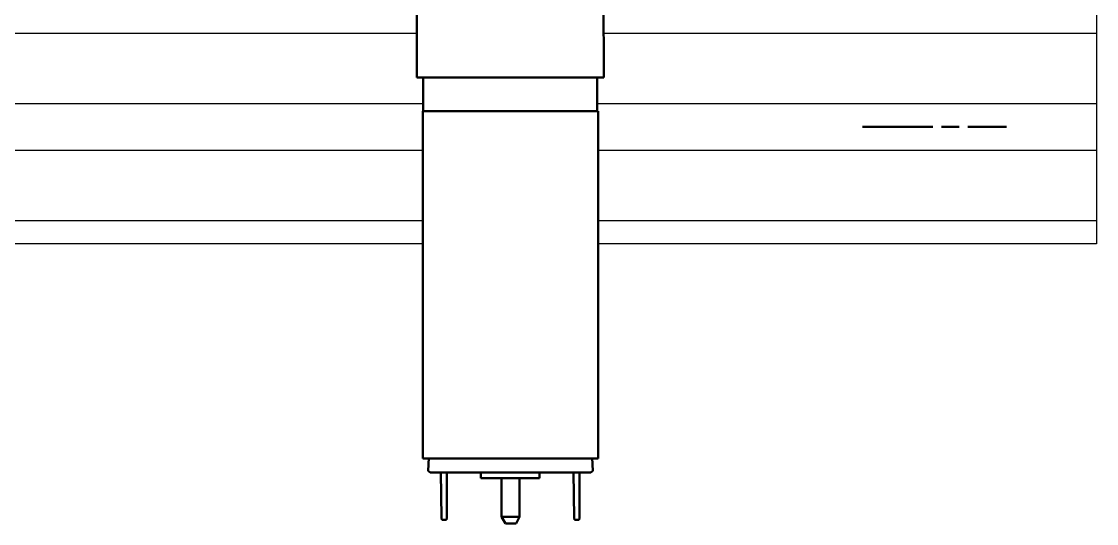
# Model space of a CAD drawing. Header units: millimetres. Extents: x 1269 to 5832, y 527 to 3540.
# Drawn here: x 2120.6 to 2304.5, y 2320.7 to 2406.6 of the extents above; entities that cross this region are included whole.
import ezdxf

# ---------------------------------------------------------------- set-up
doc = ezdxf.new("R2010")
doc.units = ezdxf.units.MM
doc.linetypes.add('AM_ISO08W050', pattern=[18, 12, -1.5, 3, -1.5])
doc.linetypes.add('phl_thick', pattern=[0])
doc.layers.add('AM_5', color=7, linetype='Continuous', lineweight=50)
doc.layers.add('AM_7', color=7, linetype='AM_ISO08W050', lineweight=50)
doc.layers.add('projection', color=7, linetype='Continuous')

msp = doc.modelspace()

# ---------------------------------------------------------------- linework, layer by layer
for p, q in [((2304.531, 2408.553), (2304.531, 2368.553)), ((2093.75, 2404.553), (2188.29, 2404.553)), ((2220.23, 2404.553), (2304.531, 2404.553)), ((2189.283, 2368.553), (2039.482, 2368.553)), ((2304.531, 2368.553), (2219.287, 2368.553))]:
    msp.add_line(p, q)
at = {"layer": 'AM_5'}
for p, q in [((2188.29, 2397.011, 1.346), (2188.29, 2439.716, 1.346)), ((2220.047, 2439.716, 1.346), (2220.27, 2397.011, 1.346)), ((2220.27, 2397.011, 1.346), (2188.29, 2397.011, 1.346)), ((2219.122, 2397.011, 1.346), (2189.338, 2397.011, 1.346)), ((2189.338, 2397.011, 1.346), (2189.338, 2391.205, 1.346)), ((2219.138, 2391.205, 1.346), (2219.138, 2397.011, 1.346)), ((2189.283, 2331.841, 1.346), (2189.283, 2391.218, 1.346)), ((2189.283, 2391.218, 1.346), (2189.338, 2391.205, 1.346)), ((2189.338, 2391.205, 1.346), (2219.138, 2391.205, 1.346)), ((2219.138, 2391.205, 1.346), (2219.287, 2391.205, 1.346)), ((2219.287, 2391.205, 1.346), (2219.287, 2331.841, 1.346)), ((2219.287, 2331.841, 1.346), (2189.283, 2331.841, 1.346)), ((2190.311, 2331.92, 2.21), (2190.217, 2329.72, 2.297)), ((2218.353, 2329.72, 0.394), (2218.258, 2331.92, 0.482)), ((2190.217, 2329.72, 2.297), (2190.521, 2329.42, 2.34)), ((2190.521, 2329.42, 2.34), (2218.049, 2329.42, 0.352)), ((2192.401, 2329.42, 4.249), (2192.5, 2321.72, 1.103)), ((2193.385, 2321.72, -1.6), (2193.385, 2329.409, -1.6)), ((2199.213, 2329.42, -9.53), (2199.213, 2328.455, -9.53)), ((2199.213, 2328.455, -9.53), (2199.213, 2328.455, -9.53)), ((2199.213, 2328.455, -9.53), (2209.232, 2328.455, -9.53)), ((2202.769, 2328.424, 1.346), (2202.769, 2321.837, 1.346)), ((2205.816, 2321.837, 1.346), (2205.816, 2328.458, 1.346)), ((2209.232, 2328.455, -9.53), (2209.232, 2329.425, -9.53)), ((2215.075, 2329.42, 1.083), (2215.184, 2321.72, 4.291)), ((2216.069, 2321.72, 1.588), (2216.069, 2329.388, 1.588)), ((2218.049, 2329.42, 0.352), (2218.353, 2329.72, 0.394)), ((2192.5, 2321.72, 1.103), (2192.556, 2321.32, 0.707)), ((2192.556, 2321.32, 0.707), (2193.329, 2321.32, -1.204)), ((2193.329, 2321.32, -1.204), (2193.385, 2321.72, -1.6)), ((2202.769, 2321.837, 1.346), (2205.816, 2321.837, 1.346)), ((2203.411, 2320.717, 1.346), (2202.769, 2321.837, 1.346)), ((2205.239, 2320.717, 1.346), (2203.411, 2320.717, 1.346)), ((2205.816, 2321.837, 1.346), (2205.239, 2320.717, 1.346)), ((2215.184, 2321.72, 4.291), (2215.24, 2321.32, 3.895)), ((2215.24, 2321.32, 3.895), (2216.013, 2321.32, 1.984)), ((2216.013, 2321.32, 1.984), (2216.069, 2321.72, 1.588))]:
    msp.add_line(p, q, dxfattribs=at)
at = {"layer": 'AM_7'}
msp.add_line((2264.531, 2388.553), (2289.16, 2388.553), dxfattribs=at)
at = {"layer": 'projection', "color": 7, "linetype": 'phl_thick'}
for p, q in [((2093.836, 2392.553), (2189.338, 2392.553)), ((2219.138, 2392.553), (2304.531, 2392.553)), ((2093.901, 2384.553), (2189.283, 2384.553)), ((2219.287, 2384.553), (2304.531, 2384.553)), ((2094.006, 2372.553), (2189.283, 2372.553)), ((2219.287, 2372.553), (2304.531, 2372.553))]:
    msp.add_line(p, q, dxfattribs=at)

doc.saveas('drawing.dxf')
